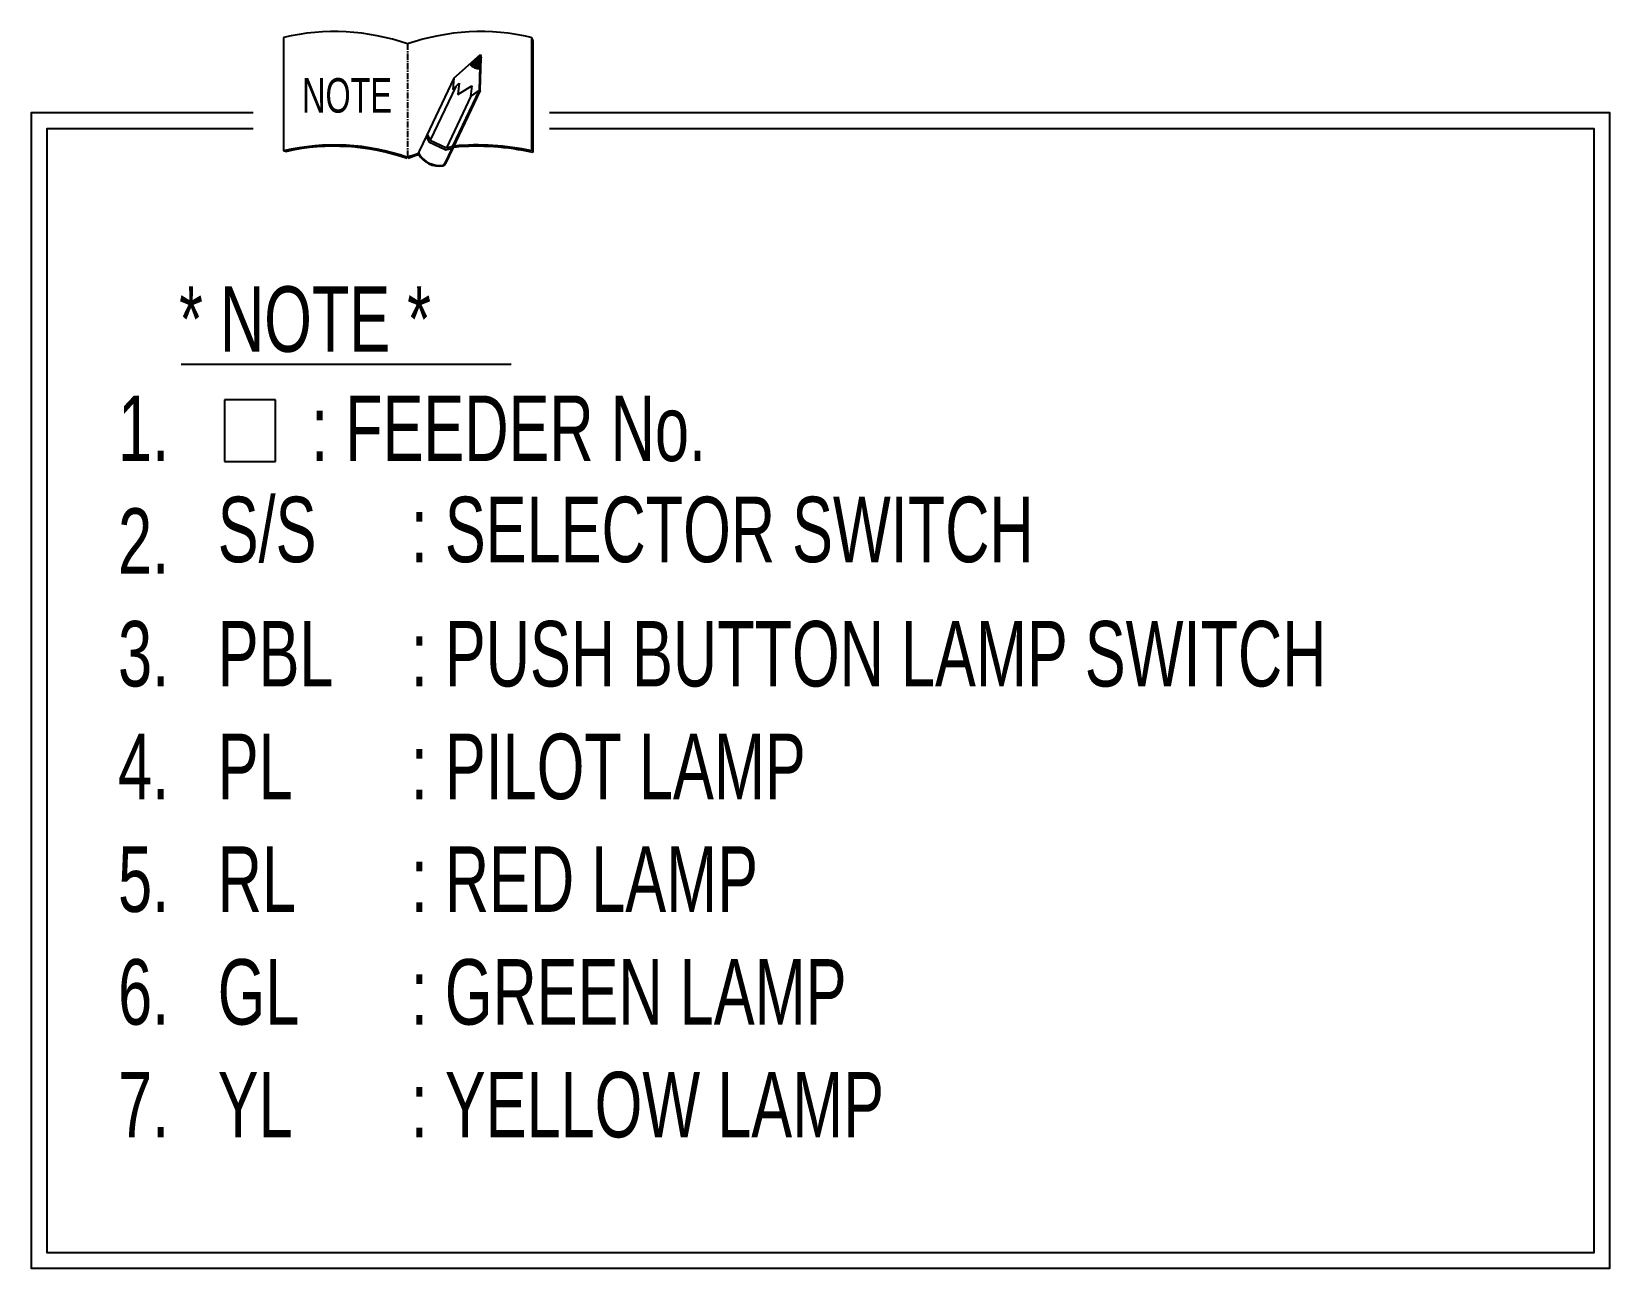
# Model space of a CAD drawing. Header units: millimetres. Extents: x 107 to 2900, y 85 to 3996.
# Drawn here: x 1419.8 to 1550, y 3513 to 3615 of the extents above; entities that cross this region are included whole.
import ezdxf

# ---------------------------------------------------------------- set-up
doc = ezdxf.new("R2010")
doc.units = ezdxf.units.MM
doc.linetypes.add('A1', pattern=[0.7, 0.5, -0.1, 0, -0.1])
for name, color, linetype in [('10', 1, 'Continuous'), ('20', 2, 'Continuous'), ('TEXT', 6, 'Continuous')]:
    doc.layers.add(name, color=color, linetype=linetype)
doc.styles.add('ghs', font='NGULIM.TTF')
doc.styles.get("Standard").update_dxf_attribs({"font": 'BareunDotumPro1.ttf'})

msp = doc.modelspace()

# ---------------------------------------------------------------- linework, layer by layer
at = {"color": 0}
for p, q in [((1440.564, 3614.528), (1440.564, 3605.174)), ((1461.026, 3614.528), (1461.133, 3614.219)), ((1461.026, 3614.528), (1461.026, 3605.174)), ((1461.133, 3614.219), (1461.133, 3605.034)), ((1454.611, 3611.181), (1456.822, 3613.111)), ((1455.947, 3612.347), (1456.822, 3613.111)), ((1456.311, 3612.665), (1456.8, 3612.434)), ((1456.361, 3612.709), (1456.803, 3612.499)), ((1456.41, 3612.752), (1456.805, 3612.565)), ((1456.46, 3612.795), (1456.807, 3612.631)), ((1456.51, 3612.838), (1456.809, 3612.697)), ((1456.559, 3612.882), (1456.811, 3612.763)), ((1456.609, 3612.925), (1456.813, 3612.828)), ((1456.658, 3612.968), (1456.815, 3612.894)), ((1456.708, 3613.012), (1456.817, 3612.96)), ((1456.73, 3610.178), (1456.822, 3613.111)), ((1456.758, 3613.055), (1456.819, 3613.026)), ((1456.758, 3610.177), (1456.846, 3612.98)), ((1456.822, 3613.111), (1456.786, 3611.96)), ((1456.79, 3610.176), (1456.873, 3612.834)), ((1456.807, 3613.098), (1456.821, 3613.092)), ((1456.822, 3613.111), (1456.873, 3612.834)), ((1455.964, 3612.362), (1456.786, 3611.973)), ((1455.995, 3612.281), (1456.687, 3611.953)), ((1456.014, 3612.405), (1456.788, 3612.039)), ((1456.063, 3612.449), (1456.79, 3612.105)), ((1456.113, 3612.492), (1456.792, 3612.17)), ((1456.114, 3612.157), (1456.516, 3611.967)), ((1456.163, 3612.535), (1456.794, 3612.236)), ((1456.212, 3612.579), (1456.796, 3612.302)), ((1456.262, 3612.622), (1456.798, 3612.368)), ((1454.611, 3611.181), (1452.355, 3606.417)), ((1454.762, 3610.484), (1452.663, 3606.051)), ((1456.73, 3610.178), (1454.474, 3605.414)), ((1456.755, 3610.166), (1454.5, 3605.402)), ((1454.611, 3611.181), (1454.522, 3610.243)), ((1454.522, 3610.243), (1455.04, 3610.761)), ((1456.784, 3610.152), (1454.528, 3605.388)), ((1454.537, 3605.548), (1456.73, 3610.178)), ((1454.592, 3605.522), (1456.784, 3610.152)), ((1455.04, 3610.761), (1454.928, 3609.833)), ((1454.928, 3609.833), (1456.093, 3610.536)), ((1456.093, 3610.536), (1455.979, 3609.662)), ((1455.979, 3609.662), (1456.73, 3610.178)), ((1456.73, 3610.178), (1456.016, 3609.688)), ((1456.016, 3609.688), (1453.995, 3605.42)), ((1456.016, 3609.688), (1453.995, 3605.42)), ((1452.355, 3606.417), (1451.756, 3605.152)), ((1452.334, 3606.372), (1452.556, 3605.919)), ((1452.419, 3606.551), (1452.663, 3606.051)), ((1440.564, 3605.174), (1440.836, 3605.131)), ((1452.556, 3605.919), (1453.961, 3605.253)), ((1452.663, 3606.051), (1453.995, 3605.42)), ((1454.474, 3605.414), (1453.875, 3604.148)), ((1454.5, 3605.402), (1453.901, 3604.136)), ((1454.528, 3605.388), (1453.929, 3604.123)), ((1453.961, 3605.253), (1454.453, 3605.369)), ((1453.995, 3605.42), (1454.537, 3605.548)), ((1453.995, 3605.42), (1454.537, 3605.548))]:
    msp.add_line(p, q, dxfattribs=at)
at = {"color": 0, "linetype": 'A1'}
msp.add_line((1450.795, 3613.993), (1450.795, 3604.639), dxfattribs=at)
at = {"color": 0}
for centre, radius, start, end in [((1444.759, 3596.642), 18.371, 70.81875, 103.19972), ((1456.831, 3596.642), 18.371, 76.80028, 109.18125), ((1456.673, 3612.818), 0.865, 212.94252, 277.49609), ((1444.759, 3587.288), 18.371, 70.81875, 103.19972), ((1444.743, 3587.194), 18.358, 70.88055, 102.28787), ((1456.259, 3590.507), 15.151, 107.55485, 111.14104), ((1456.259, 3590.507), 15.044, 107.55485, 111.14104), ((1452.043, 3604.945), 0.353, 144.16629, 189.35554), ((1453.437, 3605.963), 2.048, 211.67938, 277.645), ((1452.043, 3604.945), 0.325, 166.316, 187.01454), ((1453.437, 3605.963), 2.017, 211.64259, 277.645), ((1452.029, 3605.022), 0.302, 154.66219, 200.02352), ((1453.437, 3605.963), 1.988, 211.67938, 277.645), ((1456.548, 3584.762), 20.897, 77.62762, 95.30988), ((1456.541, 3584.915), 20.636, 77.14106, 95.32476), ((1453.602, 3604.278), 0.302, 289.30086, 334.66219), ((1453.602, 3604.278), 0.33, 289.30086, 334.66219), ((1453.602, 3604.278), 0.362, 289.30086, 334.66219)]:
    msp.add_arc(centre, radius, start, end, dxfattribs=at)
at = {"layer": '10', "color": 0}
msp.add_lwpolyline([(1462.507, 3607.03), (1548.658, 3607.03), (1548.658, 3514.288), (1421.066, 3514.288), (1421.066, 3607.03), (1438.058, 3607.03)], dxfattribs=at)
at = {"layer": '20', "color": 0}
msp.add_lwpolyline([(1462.507, 3608.326), (1549.954, 3608.326), (1549.954, 3512.992), (1419.77, 3512.992), (1419.77, 3608.326), (1438.058, 3608.326)], dxfattribs=at)
at = {"layer": 'TEXT', "color": 0, "linetype": 'Continuous'}
for p, q in [((1432.11, 3587.592), (1459.335, 3587.592)), ((1435.678, 3584.639), (1435.678, 3579.556)), ((1439.89, 3584.639), (1435.678, 3584.639)), ((1439.89, 3579.556), (1439.89, 3584.639)), ((1435.678, 3579.556), (1439.89, 3579.556))]:
    msp.add_line(p, q, dxfattribs=at)

# ---------------------------------------------------------------- texts
at = {"color": 0, "width": 0.7}
msp.add_text('NOTE', height=2.8512, dxfattribs=at).set_placement((1442.094, 3608.322))
at = {"layer": 'TEXT', "color": 0, "linetype": 'Continuous', "style": 'ghs', "width": 0.7}
for s, p in [('* NOTE *', (1431.942, 3588.6)), ('1.', (1426.907, 3579.591)), (': FEEDER No.', (1442.837, 3579.591)), ('S/S', (1435.13, 3571.246)), (': SELECTOR SWITCH', (1451.059, 3571.246)), ('2.', (1426.907, 3570.293)), ('3.', (1426.907, 3560.996)), ('PBL', (1435.13, 3560.996)), (': PUSH BUTTON LAMP SWITCH', (1451.059, 3560.996)), ('4.', (1426.907, 3551.698)), ('PL', (1435.13, 3551.698)), (': PILOT LAMP', (1451.059, 3551.698)), ('5.', (1426.907, 3542.401)), ('RL', (1435.13, 3542.401)), (': RED LAMP', (1451.059, 3542.401)), ('6.', (1426.907, 3533.103)), ('GL', (1435.13, 3533.103)), (': GREEN LAMP', (1451.059, 3533.103)), ('7.', (1426.907, 3523.806)), ('YL', (1435.13, 3523.806)), (': YELLOW LAMP', (1451.059, 3523.806))]:
    msp.add_text(s, height=5.4, dxfattribs=at).set_placement(p)

doc.saveas('drawing.dxf')
